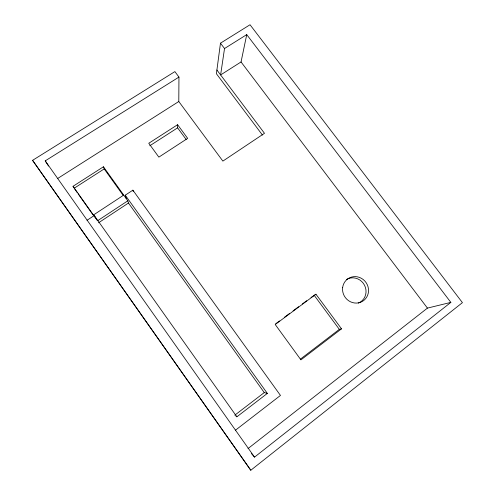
<?xml version="1.0" encoding="UTF-8"?>
<svg xmlns="http://www.w3.org/2000/svg" width="495" height="495" viewBox="0 0 495 495"><rect width="100%" height="100%" fill="white"/><g stroke="black" fill="none" stroke-linecap="round" stroke-linejoin="round"><path stroke-width="0.74" d="M186.176 139.491L177.6 127.84L177.606 124.709L148.766 143.272L158.858 157.132L187.667 138.371L177.606 124.709M216.903 69.999L264.478 133.31L222.874 161.104L178.794 101.512L178.955 77.084L174.883 71.608L32.571 160.337L250.804 470.25L462.429 302.637L250.031 24.75L220.473 43.176L216.408 73.736L262.449 135.061M220.473 43.176L224.526 48.535L220.615 74.943L241.046 61.955L246.739 34.619L450.852 302.389L254.535 457.126L251.491 453.661M248.032 448.575L427.433 308.107L450.852 302.389M235.391 430.254L280.467 395.437L132.883 190.167L125.247 195.179L126.287 198.668M235.843 415.986L236.876 416.809L267.349 393.407L125.247 195.179M341.519 328.829L300.935 359.871L275.22 324.51L315.946 294.216L341.519 328.829L339.335 329.361L300.477 359.067M234.809 415.163L264.268 392.585L267.349 393.407M275.764 323.73L279.471 320.97M284.421 317.289L289.371 313.607M293.083 310.848L298.652 306.708M302.365 303.942L306.696 300.725M311.027 297.501L315.946 294.216M97.496 220.807L127.821 200.809L103.436 166.784L73.043 186.287L73.78 187.586M98.561 222.787L128.471 203.03L127.821 200.809M87.033 220.281L94.279 215.523L236.876 416.809M93.4 215.022L123.731 195.11M74.151 188.23L104.21 168.913L103.436 166.784M149.781 145.778L177.6 127.84M57.401 178.652L178.794 101.512M48.522 166.06L45.231 160.863L178.955 77.084M224.526 48.535L246.739 34.619M241.046 61.955L427.433 308.107M314.121 295.206L339.335 329.361M104.21 168.913L123.404 195.704M128.471 203.03L264.268 392.585M73.043 186.287L95.535 218.035M96.346 219.18L97.113 220.269M74.59 188.849L77.214 192.561M78.092 193.799L92.98 214.818M45.231 160.863L254.535 457.126M32.571 160.337L250.804 470.25M94.279 215.523L95.962 218.642M132.883 190.167L133.235 191.596M346.42 279.496A13.266 12.641 56 0 1 364.58 285.343A13.266 12.641 56 0 1 358.293 303.107M342.627 287.725A13.439 12.796 55.8 0 0 360.7 302.228A13.439 12.796 55.8 0 0 363.299 279.595A13.439 12.796 55.8 0 0 342.627 287.725"/></g></svg>
